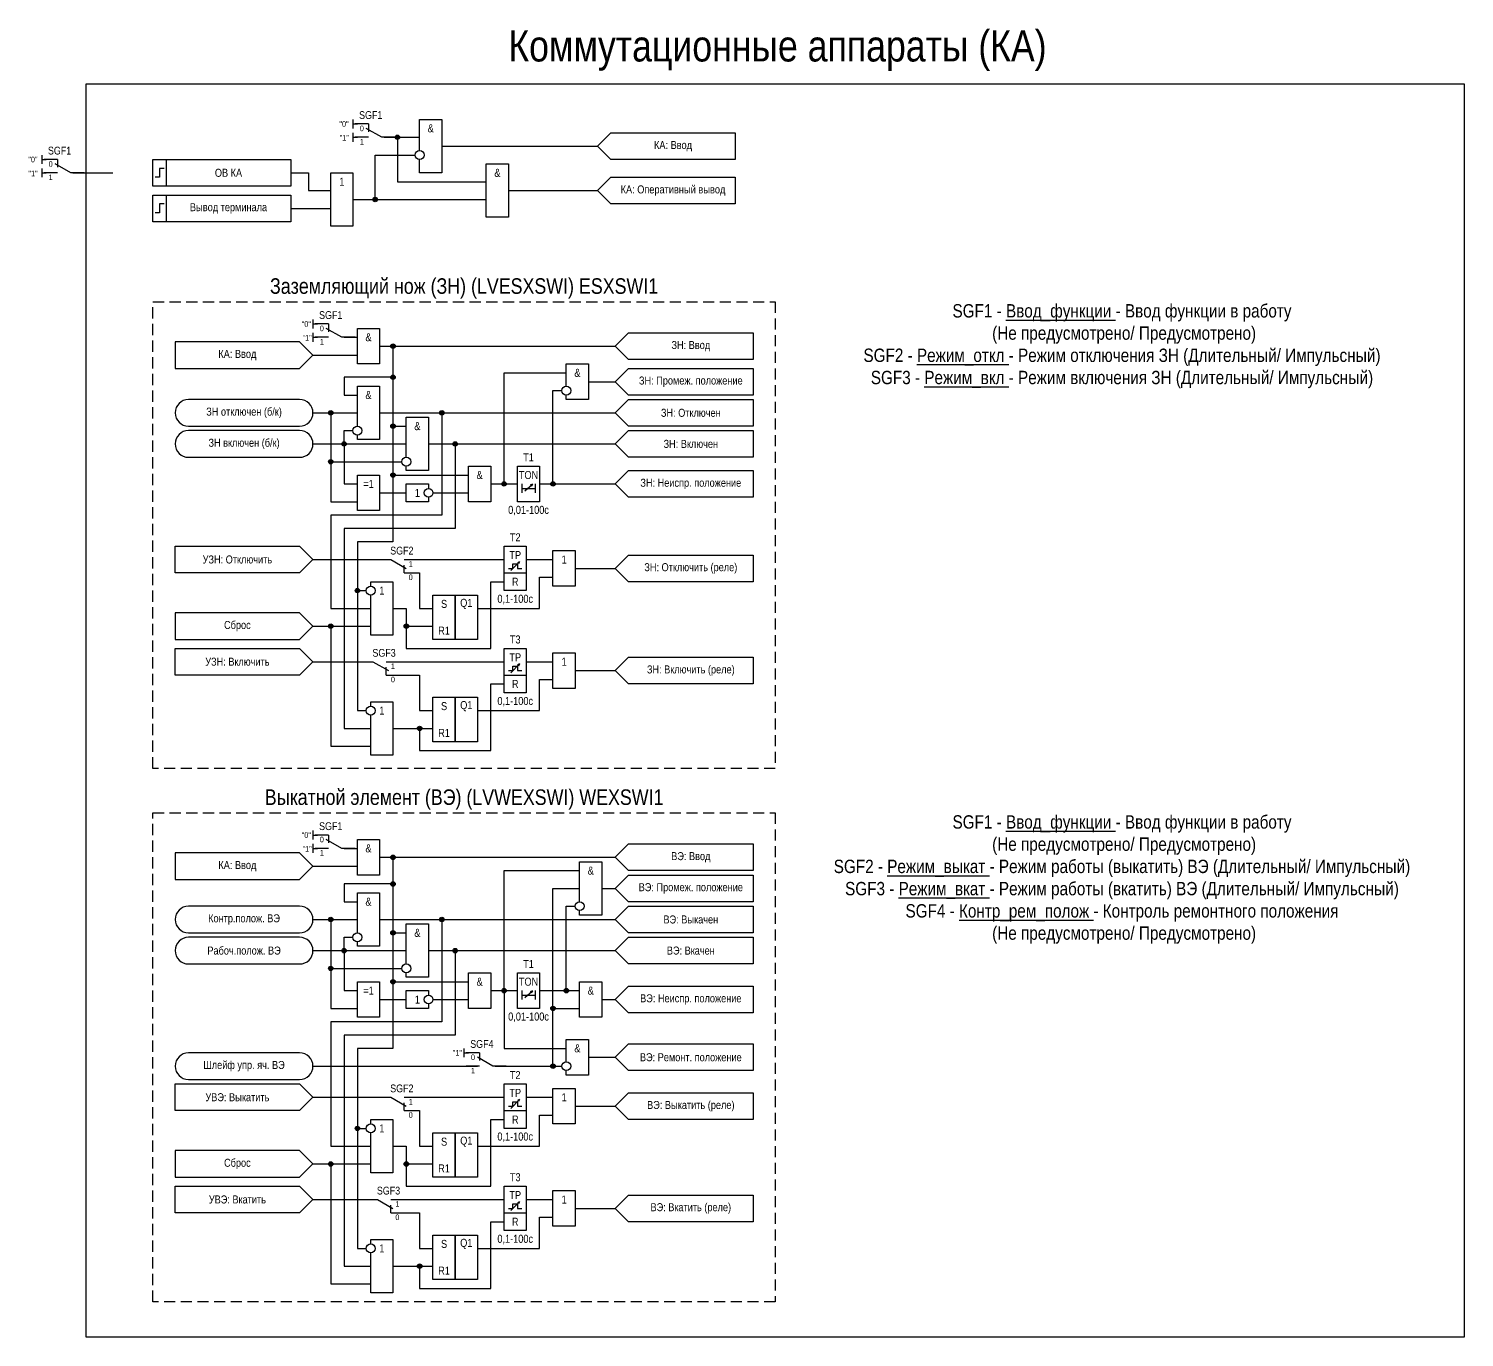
# Model space of a CAD drawing. Header units: millimetres. Extents: x -2185 to 310, y 0 to 555.
# Drawn here: x -12.9 to 310, y 0 to 294.4 of the extents above; entities that cross this region are included whole.
import ezdxf
from ezdxf.enums import TextEntityAlignment as Align

# ---------------------------------------------------------------- set-up
doc = ezdxf.new("R2010")
doc.units = ezdxf.units.MM
doc.linetypes.add('штриховая2', pattern=[0.375, 0.25, -0.125])
doc.layers.add('Основная', color=7, linetype='Continuous')
doc.styles.add('2.5_Gost_RD', font='ARIALN.TTF', dxfattribs={"height": 2.5})
doc.styles.add('3.5_Gost_RD', font='ARIALN.TTF', dxfattribs={"height": 3.5})
doc.styles.add('Вывод', font='ARIALN.TTF', dxfattribs={"height": 2.5})
doc.styles.add('Компонент', font='ARIALN.TTF', dxfattribs={"height": 3.5})

# ---------------------------------------------------------------- blocks, each defined once
blk = doc.blocks.new('*U78')
at = {"layer": 'Основная', "color": 0}
blk.add_line((0, 0), (7, 4), dxfattribs=at)
at = {"layer": 'Основная', "ltscale": 0.35}
blk.add_line((6, 6), (6, 2.5), dxfattribs=at)
blk = doc.blocks.new('*U80')
at = {"layer": 'Основная', "color": 0}
for p, q in [((-3, 6), (-9, 6)), ((-3, 0), (-9, 0)), ((9, 0), (3, 0))]:
    blk.add_line(p, q, dxfattribs=at)
at = {"layer": 'Основная', "ltscale": 0.25, "xscale": -1}
blk.add_blockref('*U78', (3, 0), dxfattribs=at)
at = {"layer": 'Основная'}
for tag, height, style, p in [('В1', 2.5, 'Вывод', (-14, 6)), ('ОУ', 3.5, 'Компонент', (-2, 10)), ('В2', 2.5, 'Вывод', (-6, 4)), ('В3', 2.5, 'Вывод', (-6, -2))]:
    blk.add_attdef(tag, text='', height=height, dxfattribs=dict(at, style=style)).set_placement(p, align=Align.MIDDLE_CENTER)
blk = doc.blocks.new('Точка')
at = {"ltscale": 100}
h = blk.add_hatch(color=256, dxfattribs=at)
h.dxf.hatch_style = 1
edge = h.paths.add_edge_path()
edge.add_arc((0, 0), 0.5, 0, 360)
blk.add_circle((0, 0), 0.5, dxfattribs=at)
blk = doc.blocks.new('*U90')
at = {"layer": 'Основная', "color": 0}
for p, q in [((-3, 6), (-9, 6)), ((-3, 0), (-9, 0)), ((9, 0), (3, 0))]:
    blk.add_line(p, q, dxfattribs=at)
at = {"layer": 'Основная', "ltscale": 0.25, "xscale": -1}
blk.add_blockref('*U78', (3, 0), dxfattribs=at)
at = {"layer": 'Основная'}
for tag, height, style, p in [('В1', 2.5, 'Вывод', (-13, 6)), ('ОУ', 3.5, 'Компонент', (-2, 10)), ('В2', 2.5, 'Вывод', (-6, 4)), ('В3', 2.5, 'Вывод', (-6, -2))]:
    blk.add_attdef(tag, text='', height=height, dxfattribs=dict(at, style=style)).set_placement(p, align=Align.MIDDLE_CENTER)
blk = doc.blocks.new('*U89')
at = {"layer": 'Основная', "color": 0}
for p, q in [((-9, 0), (-3, 0)), ((3, 6), (9, 6)), ((3, 0), (9, 0))]:
    blk.add_line(p, q, dxfattribs=at)
at = {"layer": 'Основная', "ltscale": 0.25}
blk.add_blockref('*U78', (-3, 0), dxfattribs=at)
at = {"layer": 'Основная'}
for tag, height, style, p in [('В2', 2.5, 'Вывод', (6, 8)), ('В1', 2.5, 'Вывод', (14, 6)), ('В3', 2.5, 'Вывод', (6, 2)), ('ОУ', 3.5, 'Компонент', (2, -4))]:
    blk.add_attdef(tag, text='', height=height, dxfattribs=dict(at, style=style)).set_placement(p, align=Align.MIDDLE_CENTER)

msp = doc.modelspace()

# ---------------------------------------------------------------- linework, layer by layer
at = {"ltscale": 100}
for p, q in [((60, 274), (60, 272)), ((60, 273), (61, 273)), ((60, 271), (60, 269)), ((60, 270), (61, 270)), ((55, 258), (55, 258)), ((51, 229), (51, 227)), ((51, 228), (52, 228)), ((51, 226), (51, 224)), ((51, 225), (52, 225)), ((102, 192), (102, 192)), ((95.5, 172.5), (97.5, 174.5)), ((97.5, 174.5), (96.99, 174.25)), ((97.5, 174.5), (97.26, 174.02)), ((95.5, 149.5), (97.5, 151.5)), ((97.5, 151.5), (96.99, 151.25)), ((97.5, 151.5), (97.26, 151.02)), ((51, 114), (51, 112)), ((51, 113), (52, 113)), ((51, 111), (51, 109)), ((51, 110), (52, 110)), ((102, 78), (102, 78)), ((85, 63), (85, 65)), ((85, 64), (86, 64)), ((95.5, 51.5), (97.5, 53.5)), ((97.5, 53.5), (96.99, 53.25)), ((97.5, 53.5), (97.26, 53.02)), ((95.5, 28.5), (97.5, 30.5)), ((97.5, 30.5), (96.99, 30.25)), ((97.5, 30.5), (97.26, 30.02))]:
    msp.add_line(p, q, dxfattribs=at)
at = {"color": 6, "ltscale": 100}
for p, q in [((-10, 266), (-10, 264)), ((-10, 265), (-9, 265)), ((-10, 263), (-10, 261)), ((-10, 262), (-9, 262))]:
    msp.add_line(p, q, dxfattribs=at)
at = {"color": 7, "ltscale": 100}
for p, q in [((98.7, 190.46), (100.37, 191.95)), ((100.37, 191.95), (99.85, 191.73)), ((100.37, 191.95), (100.11, 191.48)), ((98.7, 76.46), (100.37, 77.95)), ((100.37, 77.95), (99.85, 77.73)), ((100.37, 77.95), (100.11, 77.48))]:
    msp.add_line(p, q, dxfattribs=at)
at = {"color": 3, "ltscale": 100}
msp.add_lwpolyline([(0, 282), (310, 282), (310, 0), (0, 0)], close=True, dxfattribs=at)
at = {"ltscale": 100}
for points in [[(75, 267), (75, 274), (80, 274), (80, 262), (75, 262), (75, 265)], [(67, 270), (75, 270)], [(67, 270), (70, 270), (70, 260), (90, 260)], [(60, 256), (65, 256), (65, 266), (74, 266)], [(80, 268), (115, 268)], [(46, 262), (50, 262), (50, 258), (55, 258)], [(60, 256), (90, 256)], [(95, 258), (115, 258)], [(46, 254), (55, 254)], [(58, 225), (61, 225)], [(66, 223), (69, 223), (69, 216), (58, 216), (58, 212), (61, 212)], [(66, 223), (69, 223), (69, 216), (69, 216), (69, 179), (61, 179), (61, 141), (63, 141)], [(66, 223), (69, 223), (69, 216), (69, 216), (69, 179), (61, 179), (61, 168), (63, 168)], [(66, 223), (119, 223)], [(66, 223), (69, 223), (69, 205), (72, 205)], [(66, 223), (69, 223), (69, 194), (86, 194)], [(51, 221), (61, 221)], [(91, 192), (94, 192), (94, 217), (108, 217)], [(108, 214), (108, 219), (113, 219), (113, 211), (108, 211), (108, 212)], [(61, 205), (61, 214), (66, 214), (66, 202), (61, 202), (61, 203)], [(113, 215), (119, 215)], [(102, 192), (105, 192), (105, 213), (107, 213)], [(51, 208), (61, 208)], [(51, 208), (55, 208), (55, 197), (71, 197)], [(51, 208), (55, 208), (55, 188), (61, 188)], [(66, 208), (80, 208), (80, 185), (55, 185), (55, 164), (64, 164)], [(66, 208), (119, 208)], [(72, 198), (72, 207), (77, 207), (77, 195), (72, 195), (72, 196)], [(51, 201), (58, 201), (58, 204), (60, 204)], [(51, 201), (72, 201)], [(51, 201), (58, 201), (58, 192), (61, 192)], [(77, 201), (83, 201), (83, 182), (58, 182), (58, 137), (64, 137)], [(77, 201), (119, 201)], [(77, 189), (77, 188), (72, 188), (72, 192), (77, 192), (77, 191)], [(91, 192), (97, 192)], [(98, 192), (98, 190)], [(98, 191), (101, 191)], [(101, 192), (101, 190)], [(102, 192), (119, 192)], [(66, 190), (72, 190)], [(78, 190), (86, 190)], [(51, 175), (68, 175)], [(72, 175), (94, 175)], [(99, 175), (105, 175)], [(72, 172), (75, 172), (75, 164), (78, 164)], [(95, 173), (96, 173), (96, 174), (97, 174), (97, 173), (98, 173)], [(110, 173), (119, 173)], [(64, 169), (64, 170), (69, 170), (69, 158), (64, 158), (64, 167)], [(69, 164), (72, 164), (72, 155), (91, 155), (91, 170), (94, 170)], [(88, 164), (102, 164), (102, 171), (105, 171)], [(69, 164), (72, 164), (72, 160), (78, 160)], [(51, 160), (64, 160)], [(51, 160), (55, 160), (55, 133), (64, 133)], [(51, 152), (64, 152)], [(68, 152), (94, 152)], [(99, 152), (105, 152)], [(68, 149), (75, 149), (75, 141), (78, 141)], [(95, 150), (96, 150), (96, 151), (97, 151), (97, 150), (98, 150)], [(110, 150), (119, 150)], [(69, 137), (75, 137), (75, 132), (91, 132), (91, 147), (94, 147)], [(88, 141), (102, 141), (102, 148), (105, 148)], [(64, 142), (64, 143), (69, 143), (69, 131), (64, 131), (64, 140)], [(69, 137), (78, 137)], [(58, 110), (61, 110)], [(66, 108), (69, 108), (69, 102), (58, 102), (58, 98), (61, 98)], [(66, 108), (69, 108), (69, 102), (69, 102), (69, 65), (61, 65), (61, 20), (63, 20)], [(66, 108), (69, 108), (69, 102), (69, 102), (69, 65), (61, 65), (61, 47), (63, 47)], [(66, 108), (119, 108)], [(66, 108), (69, 108), (69, 91), (72, 91)], [(66, 108), (69, 108), (69, 80), (86, 80)], [(111, 98), (111, 107), (116, 107), (116, 95), (111, 95), (111, 96)], [(51, 106), (61, 106)], [(91, 78), (94, 78), (94, 105), (111, 105)], [(92, 61), (105, 61), (105, 101), (111, 101)], [(116, 101), (119, 101)], [(61, 91), (61, 100), (66, 100), (66, 88), (61, 88), (61, 89)], [(102, 78), (108, 78), (108, 97), (110, 97)], [(51, 94), (61, 94)], [(51, 94), (55, 94), (55, 83), (71, 83)], [(51, 94), (55, 94), (55, 74), (61, 74)], [(66, 94), (80, 94), (80, 71), (55, 71), (55, 43), (64, 43)], [(66, 94), (119, 94)], [(72, 84), (72, 93), (77, 93), (77, 81), (72, 81), (72, 82)], [(51, 87), (58, 87), (58, 90), (60, 90)], [(51, 87), (72, 87)], [(51, 87), (58, 87), (58, 78), (61, 78)], [(77, 87), (83, 87), (83, 68), (58, 68), (58, 16), (64, 16)], [(77, 87), (119, 87)], [(77, 75), (77, 74), (72, 74), (72, 78), (77, 78), (77, 77)], [(91, 78), (97, 78)], [(91, 78), (94, 78), (94, 65), (108, 65)], [(98, 78), (98, 76)], [(101, 78), (101, 76)], [(102, 78), (111, 78)], [(66, 76), (72, 76)], [(78, 76), (86, 76)], [(98, 77), (101, 77)], [(116, 76), (119, 76)], [(92, 61), (105, 61), (105, 74), (111, 74)], [(108, 62), (108, 67), (113, 67), (113, 59), (108, 59), (108, 60)], [(113, 63), (119, 63)], [(51, 61), (88, 61)], [(92, 61), (107, 61)], [(51, 54), (68, 54)], [(72, 54), (94, 54)], [(95, 52), (96, 52), (96, 53), (97, 53), (97, 52), (98, 52)], [(99, 54), (105, 54)], [(110, 52), (119, 52)], [(64, 48), (64, 49), (69, 49), (69, 37), (64, 37), (64, 46)], [(69, 43), (72, 43), (72, 34), (91, 34), (91, 49), (94, 49)], [(72, 51), (75, 51), (75, 43), (78, 43)], [(88, 43), (102, 43), (102, 50), (105, 50)], [(69, 43), (72, 43), (72, 39), (78, 39)], [(51, 39), (64, 39)], [(51, 39), (55, 39), (55, 12), (64, 12)], [(51, 31), (65, 31)], [(69, 31), (94, 31)], [(95, 29), (96, 29), (96, 30), (97, 30), (97, 29), (98, 29)], [(99, 31), (105, 31)], [(69, 28), (75, 28), (75, 20), (78, 20)], [(69, 16), (75, 16), (75, 11), (91, 11), (91, 26), (94, 26)], [(88, 20), (102, 20), (102, 27), (105, 27)], [(110, 29), (119, 29)], [(64, 21), (64, 22), (69, 22), (69, 10), (64, 10), (64, 19)], [(69, 16), (78, 16)]]:
    msp.add_lwpolyline(points, dxfattribs=at)
at = {"color": 0, "ltscale": 100}
for points in [[(115, 268), (118, 271), (146, 271), (146, 265), (118, 265), (115, 268)], [(115, 258), (118, 261), (146, 261), (146, 255), (118, 255), (115, 258)], [(119, 223), (122, 226), (150, 226), (150, 220), (122, 220), (119, 223)], [(119, 215), (122, 218), (150, 218), (150, 212), (122, 212), (119, 215)], [(119, 208), (122, 211), (150, 211), (150, 205), (122, 205), (119, 208)], [(119, 201), (122, 204), (150, 204), (150, 198), (122, 198), (119, 201)], [(119, 192), (122, 195), (150, 195), (150, 189), (122, 189), (119, 192)], [(119, 173), (122, 176), (150, 176), (150, 170), (122, 170), (119, 173)], [(119, 150), (122, 153), (150, 153), (150, 147), (122, 147), (119, 150)], [(119, 108), (122, 111), (150, 111), (150, 105), (122, 105), (119, 108)], [(119, 101), (122, 104), (150, 104), (150, 98), (122, 98), (119, 101)], [(119, 94), (122, 97), (150, 97), (150, 91), (122, 91), (119, 94)], [(119, 87), (122, 90), (150, 90), (150, 84), (122, 84), (119, 87)], [(119, 76), (122, 79), (150, 79), (150, 73), (122, 73), (119, 76)], [(119, 63), (122, 66), (150, 66), (150, 60), (122, 60), (119, 63)], [(119, 52), (122, 55), (150, 55), (150, 49), (122, 49), (119, 52)], [(119, 29), (122, 32), (150, 32), (150, 26), (122, 26), (119, 29)]]:
    msp.add_lwpolyline(points, dxfattribs=at)
at = {"ltscale": 100}
for points in [[(15, 265), (46, 265), (46, 259), (15, 259)], [(15, 265), (18, 265), (18, 259), (15, 259)], [(55, 262), (60, 262), (60, 250), (55, 250)], [(90, 264), (95, 264), (95, 252), (90, 252)], [(15, 257), (46, 257), (46, 251), (15, 251)], [(15, 257), (18, 257), (18, 251), (15, 251)], [(61, 227), (66, 227), (66, 219), (61, 219)], [(61, 194), (66, 194), (66, 186), (61, 186)], [(86, 196), (91, 196), (91, 188), (86, 188)], [(97, 196), (102, 196), (102, 188), (97, 188)], [(94, 178), (99, 178), (99, 168), (94, 168)], [(105, 177), (110, 177), (110, 169), (105, 169)], [(94, 172), (99, 172), (99, 168), (94, 168)], [(78, 167), (83, 167), (83, 157), (78, 157)], [(83, 167), (88, 167), (88, 157), (83, 157)], [(94, 155), (99, 155), (99, 145), (94, 145)], [(105, 154), (110, 154), (110, 146), (105, 146)], [(94, 149), (99, 149), (99, 145), (94, 145)], [(78, 144), (83, 144), (83, 134), (78, 134)], [(83, 144), (88, 144), (88, 134), (83, 134)], [(61, 112), (66, 112), (66, 104), (61, 104)], [(86, 82), (91, 82), (91, 74), (86, 74)], [(97, 82), (102, 82), (102, 74), (97, 74)], [(61, 80), (66, 80), (66, 72), (61, 72)], [(111, 80), (116, 80), (116, 72), (111, 72)], [(94, 57), (99, 57), (99, 47), (94, 47)], [(105, 56), (110, 56), (110, 48), (105, 48)], [(94, 51), (99, 51), (99, 47), (94, 47)], [(78, 46), (83, 46), (83, 36), (78, 36)], [(83, 46), (88, 46), (88, 36), (83, 36)], [(94, 34), (99, 34), (99, 24), (94, 24)], [(105, 33), (110, 33), (110, 25), (105, 25)], [(94, 28), (99, 28), (99, 24), (94, 24)], [(78, 23), (83, 23), (83, 13), (78, 13)], [(83, 23), (88, 23), (88, 13), (83, 13)]]:
    msp.add_lwpolyline(points, close=True, dxfattribs=at)
at = {"color": 6, "ltscale": 100}
msp.add_lwpolyline([(-3, 262), (6, 262)], dxfattribs=at)
at = {"lineweight": 30, "ltscale": 100}
for points in [[(17.5, 263), (16.5, 263), (16.5, 261), (15.5, 261)], [(17.5, 255), (16.5, 255), (16.5, 253), (15.5, 253)]]:
    msp.add_lwpolyline(points, dxfattribs=at)
at = {"linetype": 'штриховая2', "ltscale": 10}
for points in [[(155, 128), (15, 128), (15, 233), (155, 233)], [(155, 8), (15, 8), (15, 118), (155, 118)]]:
    msp.add_lwpolyline(points, close=True, dxfattribs=at)
at = {"color": 0, "ltscale": 100}
for points in [[(20, 224), (20, 218), (48, 218), (51, 221), (48, 224)], [(20, 178), (48, 178), (51, 175), (48, 172), (20, 172)], [(20, 163), (20, 157), (48, 157), (51, 160), (48, 163)], [(20, 155), (48, 155), (51, 152), (48, 149), (20, 149)], [(20, 109), (20, 103), (48, 103), (51, 106), (48, 109)], [(20, 57), (48, 57), (51, 54), (48, 51), (20, 51)], [(20, 42), (20, 36), (48, 36), (51, 39), (48, 42)], [(20, 34), (48, 34), (51, 31), (48, 28), (20, 28)]]:
    msp.add_lwpolyline(points, close=True, dxfattribs=at)
for points in [[(23, 205), (48, 205, 1), (48, 211), (23, 211, 1)], [(23, 198), (48, 198, 1), (48, 204), (23, 204, 1)], [(23, 91), (48, 91, 1), (48, 97), (23, 97, 1)], [(23, 84), (48, 84, 1), (48, 90), (23, 90, 1)], [(23, 58), (48, 58, 1), (48, 64), (23, 64, 1)]]:
    msp.add_lwpolyline(points, format="xyb", close=True, dxfattribs=at)
for centre in [(75, 266), (77, 190), (77, 76)]:
    msp.add_circle(centre, 1)
at = {"ltscale": 100}
for centre in [(108, 213), (61, 204), (72, 197), (64, 168), (64, 141), (111, 97), (61, 90), (72, 83), (108, 61), (64, 47), (64, 20)]:
    msp.add_circle(centre, 1, dxfattribs=at)

# ---------------------------------------------------------------- block references
for p in [(70, 270), (65, 256), (61, 168), (55, 160), (72, 160), (75, 137), (105, 74), (61, 47), (55, 39), (72, 39), (75, 16)]:
    msp.add_blockref('Точка', p, dxfattribs=at)
at = {"color": 2, "ltscale": 100}
for p in [(69, 223), (69, 216), (55, 208), (80, 208), (69, 205), (58, 201), (83, 201), (55, 197), (69, 194), (94, 192), (105, 192), (69, 108), (69, 102), (55, 94), (80, 94), (69, 91), (58, 87), (83, 87), (55, 83), (69, 80), (94, 78), (108, 78), (105, 61)]:
    msp.add_blockref('Точка', p, dxfattribs=at)
at = {"layer": 'Основная', "ltscale": 0.25, "xscale": 0.5, "yscale": 0.5, "zscale": 0.5}
for name, p, values in [('*U80', (65, 270), {'ОУ': 'SGF1', 'В1': '"0"', 'В2': '0', 'В3': '1'}), ('*U90', (56, 225), {'ОУ': 'SGF1', 'В1': '"0"', 'В2': '0', 'В3': '1'}), ('*U90', (56, 110), {'ОУ': 'SGF1', 'В1': '"0"', 'В2': '0', 'В3': '1'}), ('*U90', (90, 61), {'ОУ': 'SGF4', 'В1': '"1"', 'В2': '0', 'В3': '1'})]:
    msp.add_blockref(name, p, dxfattribs=at).add_auto_attribs(values)
at = {"layer": 'Основная', "color": 6, "ltscale": 0.25, "xscale": 0.5, "yscale": 0.5, "zscale": 0.5}
msp.add_blockref('*U80', (-5, 262), dxfattribs=at).add_auto_attribs({'ОУ': 'SGF1', 'В1': '"0"', 'В2': '0', 'В3': '1'})
at = {"layer": 'Основная', "ltscale": 0.25}
ref = msp.add_blockref('*U89', (70, 175), dxfattribs=dict(at, xscale=-0.5, yscale=0.5, zscale=0.5, rotation=180))
ref.add_attrib('ОУ', 'SGF2', dxfattribs={"height": 1.75, "style": 'Компонент'}).set_placement((71, 177), align=Align.MIDDLE_CENTER)
ref.add_attrib('В2', '0', dxfattribs={"height": 1.25, "style": 'Вывод'}).set_placement((73, 171), align=Align.MIDDLE_CENTER)
ref.add_attrib('В3', '1', dxfattribs={"height": 1.25, "style": 'Вывод'}).set_placement((73, 174), align=Align.MIDDLE_CENTER)
ref = msp.add_blockref('*U89', (66, 152), dxfattribs=dict(at, xscale=-0.5, yscale=0.5, zscale=0.5, rotation=180))
ref.add_attrib('ОУ', 'SGF3', dxfattribs={"height": 1.75, "style": 'Компонент'}).set_placement((67, 154), align=Align.MIDDLE_CENTER)
ref.add_attrib('В2', '0', dxfattribs={"height": 1.25, "style": 'Вывод'}).set_placement((69, 148), align=Align.MIDDLE_CENTER)
ref.add_attrib('В3', '1', dxfattribs={"height": 1.25, "style": 'Вывод'}).set_placement((69, 151), align=Align.MIDDLE_CENTER)
ref = msp.add_blockref('*U89', (70, 54), dxfattribs=dict(at, xscale=-0.5, yscale=0.5, zscale=0.5, rotation=180))
ref.add_attrib('ОУ', 'SGF2', dxfattribs={"height": 1.75, "style": 'Компонент'}).set_placement((71, 56), align=Align.MIDDLE_CENTER)
ref.add_attrib('В2', '0', dxfattribs={"height": 1.25, "style": 'Вывод'}).set_placement((73, 50), align=Align.MIDDLE_CENTER)
ref.add_attrib('В3', '1', dxfattribs={"height": 1.25, "style": 'Вывод'}).set_placement((73, 53), align=Align.MIDDLE_CENTER)
ref = msp.add_blockref('*U89', (67, 31), dxfattribs=dict(at, xscale=-0.5, yscale=0.5, zscale=0.5, rotation=180))
ref.add_attrib('ОУ', 'SGF3', dxfattribs={"height": 1.75, "style": 'Компонент'}).set_placement((68, 33), align=Align.MIDDLE_CENTER)
ref.add_attrib('В2', '0', dxfattribs={"height": 1.25, "style": 'Вывод'}).set_placement((70, 27), align=Align.MIDDLE_CENTER)
ref.add_attrib('В3', '1', dxfattribs={"height": 1.25, "style": 'Вывод'}).set_placement((70, 30), align=Align.MIDDLE_CENTER)

# ---------------------------------------------------------------- texts
at = {"ltscale": 100, "attachment_point": 5}
for s, insert, char_height, width, style in [('{\\C3;Коммутационные аппараты (КА)}', (155.5, 289.5), 7, 309, '3.5_Gost_RD'), ('&', (77.5, 272), 1.8, 5, '2.5_Gost_RD'), ('&', (92.5, 262), 1.8, 5, '2.5_Gost_RD'), ('1', (57.5, 260), 1.8, 5, '2.5_Gost_RD'), ('&', (63.5, 225), 1.8, 5, '2.5_Gost_RD'), ('&', (110.5, 217), 1.8, 5, '2.5_Gost_RD'), ('&', (63.5, 212), 1.8, 5, '2.5_Gost_RD'), ('&', (74.5, 205), 1.8, 5, '2.5_Gost_RD'), ('T1', (99.5, 198), 1.8, 5, '2.5_Gost_RD'), ('&', (88.5, 194), 1.8, 5, '2.5_Gost_RD'), ('TON', (99.5, 194), 1.8, 5, '2.5_Gost_RD'), ('=1', (63.5, 192), 1.8, 5, '2.5_Gost_RD'), ('1', (74.5, 190), 1.8, 5, '2.5_Gost_RD'), ('0,01-100с', (99.5, 186), 1.8, 5, '2.5_Gost_RD'), ('T2', (96.5, 180), 1.8, 5, '2.5_Gost_RD'), ('TP', (96.5, 176), 1.8, 5, '2.5_Gost_RD'), ('1', (107.5, 175), 1.8, 5, '2.5_Gost_RD'), ('1', (66.5, 168), 1.8, 5, '2.5_Gost_RD'), ('R', (96.5, 170), 1.8, 5, '2.5_Gost_RD'), ('S', (80.5, 165), 1.8, 5, '2.5_Gost_RD'), ('Q1', (85.5, 165), 1.8, 5, '2.5_Gost_RD'), ('0,1-100с', (96.5, 166), 1.8, 5, '2.5_Gost_RD'), ('R1', (80.5, 159), 1.8, 5, '2.5_Gost_RD'), ('T3', (96.5, 157), 1.8, 5, '2.5_Gost_RD'), ('TP', (96.5, 153), 1.8, 5, '2.5_Gost_RD'), ('1', (107.5, 152), 1.8, 5, '2.5_Gost_RD'), ('R', (96.5, 147), 1.8, 5, '2.5_Gost_RD'), ('S', (80.5, 142), 1.8, 5, '2.5_Gost_RD'), ('Q1', (85.5, 142), 1.8, 5, '2.5_Gost_RD'), ('0,1-100с', (96.5, 143), 1.8, 5, '2.5_Gost_RD'), ('1', (66.5, 141), 1.8, 5, '2.5_Gost_RD'), ('R1', (80.5, 136), 1.8, 5, '2.5_Gost_RD'), ('&', (63.5, 110), 1.8, 5, '2.5_Gost_RD'), ('&', (113.5, 105), 1.8, 5, '2.5_Gost_RD'), ('&', (63.5, 98), 1.8, 5, '2.5_Gost_RD'), ('&', (74.5, 91), 1.8, 5, '2.5_Gost_RD'), ('T1', (99.5, 84), 1.8, 5, '2.5_Gost_RD'), ('&', (88.5, 80), 1.8, 5, '2.5_Gost_RD'), ('TON', (99.5, 80), 1.8, 5, '2.5_Gost_RD'), ('=1', (63.5, 78), 1.8, 5, '2.5_Gost_RD'), ('&', (113.5, 78), 1.8, 5, '2.5_Gost_RD'), ('1', (74.5, 76), 1.8, 5, '2.5_Gost_RD'), ('0,01-100с', (99.5, 72), 1.8, 5, '2.5_Gost_RD'), ('&', (110.5, 65), 1.8, 5, '2.5_Gost_RD'), ('T2', (96.5, 59), 1.8, 5, '2.5_Gost_RD'), ('TP', (96.5, 55), 1.8, 5, '2.5_Gost_RD'), ('1', (107.5, 54), 1.8, 5, '2.5_Gost_RD'), ('R', (96.5, 49), 1.8, 5, '2.5_Gost_RD'), ('1', (66.5, 47), 1.8, 5, '2.5_Gost_RD'), ('0,1-100с', (96.5, 45), 1.8, 5, '2.5_Gost_RD'), ('S', (80.5, 44), 1.8, 5, '2.5_Gost_RD'), ('Q1', (85.5, 44), 1.8, 5, '2.5_Gost_RD'), ('R1', (80.5, 38), 1.8, 5, '2.5_Gost_RD'), ('T3', (96.5, 36), 1.8, 5, '2.5_Gost_RD'), ('TP', (96.5, 32), 1.8, 5, '2.5_Gost_RD'), ('1', (107.5, 31), 1.8, 5, '2.5_Gost_RD'), ('R', (96.5, 26), 1.8, 5, '2.5_Gost_RD'), ('0,1-100с', (96.5, 22), 1.8, 5, '2.5_Gost_RD'), ('1', (66.5, 20), 1.8, 5, '2.5_Gost_RD'), ('S', (80.5, 21), 1.8, 5, '2.5_Gost_RD'), ('Q1', (85.5, 21), 1.8, 5, '2.5_Gost_RD'), ('R1', (80.5, 15), 1.8, 5, '2.5_Gost_RD')]:
    msp.add_mtext(s, dxfattribs=dict(at, insert=insert, char_height=char_height, width=width, style=style))
at = {"ltscale": 100, "char_height": 1.25, "attachment_point": 1, "style": '3.5_Gost_RD'}
for insert in [(57, 270.5), (48.66, 225.51), (48.66, 110.51)]:
    msp.add_mtext_dynamic_manual_height_columns('"1"', width=2, gutter_width=17.5, heights=[0], dxfattribs=dict(at, insert=insert))
at = {"color": 0, "ltscale": 100, "char_height": 1.8, "width": 28, "attachment_point": 5, "style": '2.5_Gost_RD'}
for s, insert in [('КА: Ввод', (132, 268)), ('{\\C256;ОВ КА}', (32, 262)), ('КА: Оперативный вывод', (132, 258)), ('{\\C256;Вывод терминала}', (32, 254)), ('ЗН: Ввод', (136, 223)), ('КА: Ввод', (34, 221)), ('ЗН: Промеж. положение', (136, 215)), ('ЗН отключен (б/к)', (35.5, 208)), ('ЗН: Отключен', (136, 208)), ('ЗН включен (б/к)', (35.5, 201)), ('ЗН: Включен', (136, 201)), ('ЗН: Неиспр. положение', (136, 192)), ('УЗН: Отключить', (34, 175)), ('ЗН: Отключить (реле)', (136, 173)), ('Сброс', (34, 160)), ('УЗН: Включить', (34, 152)), ('ЗН: Включить (реле)', (136, 150)), ('КА: Ввод', (34, 106)), ('ВЭ: Ввод', (136, 108)), ('ВЭ: Промеж. положение', (136, 101)), ('Контр.полож. ВЭ', (35.5, 94)), ('ВЭ: Выкачен', (136, 94)), ('\\pt14.4;Рабоч.полож. ВЭ', (35.5, 87)), ('ВЭ: Вкачен', (136, 87)), ('ВЭ: Неиспр. положение', (136, 76)), ('Шлейф упр. яч. ВЭ', (35.5, 61)), ('ВЭ: Ремонт. положение', (136, 63)), ('УВЭ: Выкатить', (34, 54)), ('ВЭ: Выкатить (реле)', (136, 52)), ('Сброс', (34, 39)), ('УВЭ: Вкатить', (34, 31)), ('ВЭ: Вкатить (реле)', (136, 29))]:
    msp.add_mtext(s, dxfattribs=dict(at, insert=insert))
at = {"color": 6, "ltscale": 100, "insert": (-13, 262.5), "char_height": 1.25, "attachment_point": 1, "style": '3.5_Gost_RD'}
msp.add_mtext_dynamic_manual_height_columns('"1"', width=2, gutter_width=17.5, heights=[0], dxfattribs=at)
at = {"color": 30, "ltscale": 100, "width": 140, "attachment_point": 5, "style": '3.5_Gost_RD'}
for s, insert, char_height in [('Заземляющий нож (ЗН) (LVESXSWI) {\\C6;ESXSWI1}', (85, 236), 3.5), ('SGF1 - {\\LВвод_функции} - Ввод функции в работу \\P^I(Не предусмотрено/ Предусмотрено)\\PSGF2 - {\\LРежим_откл} - Режим отключения ЗН (Длительный/ Импульсный)\\PSGF3 - {\\LРежим_вкл} - Режим включения ЗН (Длительный/ Импульсный)', (233, 223), 3), ('Выкатной элемент (ВЭ) (LVWEXSWI) {\\C6;WEXSWI1}', (85, 121), 3.5), ('SGF1 - {\\LВвод_функции} - Ввод функции в работу \\P^I(Не предусмотрено/ Предусмотрено)\\PSGF2 - {\\LРежим_выкат} - Режим работы (выкатить) ВЭ (Длительный/ Импульсный)\\PSGF3 -{\\L Режим_вкат} - Режим работы (вкатить) ВЭ (Длительный/ Импульсный)\\PSGF4 -{\\L Контр_рем_полож} - Контроль ремонтного положения \\P^I(Не предусмотрено/ Предусмотрено)', (233, 103), 3)]:
    msp.add_mtext(s, dxfattribs=dict(at, insert=insert, char_height=char_height))

doc.saveas('drawing.dxf')
